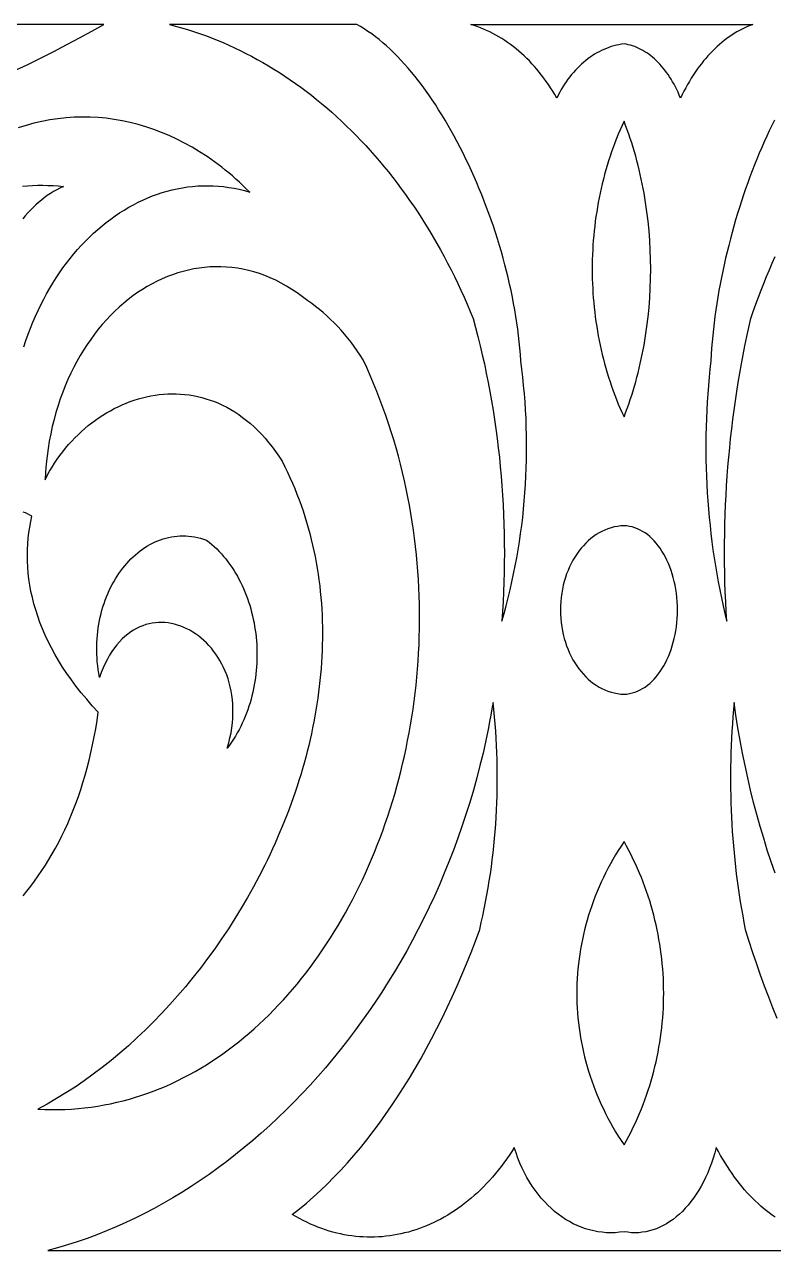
# Model space of a CAD drawing. Extents: x -1145 to -490, y -328 to 327.
# Drawn here: x -737.8 to -688.8, y 201.7 to 281.9 of the extents above; entities that cross this region are included whole.
import ezdxf

# ---------------------------------------------------------------- set-up
doc = ezdxf.new("R2010")
doc.units = 0
doc.layers.add('LAYER_1', color=18, linetype='CONTINUOUS')

msp = doc.modelspace()

# ---------------------------------------------------------------- linework, layer by layer
at = {"layer": 'LAYER_1'}
for points in [[(-738.515, 278.841), (-737.613, 279.265), (-736.725, 279.7), (-735.854, 280.141), (-735.003, 280.585), (-734.173, 281.029), (-733.368, 281.468), (-732.589, 281.899), (-758.776, 281.9)], [(-737.821, 260.81), (-737.685, 261.223), (-737.541, 261.63), (-737.389, 262.031), (-737.23, 262.424), (-737.064, 262.811), (-736.89, 263.192), (-736.71, 263.565), (-736.522, 263.931), (-736.328, 264.29), (-736.127, 264.642), (-735.919, 264.986), (-735.706, 265.323), (-735.486, 265.652), (-735.26, 265.973), (-735.028, 266.286), (-734.791, 266.592), (-734.548, 266.889), (-734.3, 267.177), (-734.046, 267.457), (-733.787, 267.729), (-733.524, 267.992), (-733.255, 268.246), (-732.982, 268.491), (-732.705, 268.727), (-732.423, 268.953), (-732.137, 269.17), (-731.847, 269.378), (-731.553, 269.577), (-731.255, 269.765), (-730.954, 269.944), (-730.649, 270.112), (-730.341, 270.271), (-730.03, 270.419), (-729.716, 270.557), (-729.399, 270.684), (-729.079, 270.801), (-728.757, 270.907), (-728.432, 271.002), (-728.105, 271.086), (-727.776, 271.159), (-727.446, 271.22), (-727.113, 271.271), (-726.779, 271.309), (-726.443, 271.336), (-726.106, 271.352), (-725.767, 271.355), (-725.428, 271.346), (-725.088, 271.325), (-724.747, 271.292), (-724.405, 271.247), (-724.063, 271.189), (-723.721, 271.118), (-723.378, 271.034), (-723.036, 270.938), (-723.26, 271.159), (-723.485, 271.374), (-723.713, 271.585), (-723.942, 271.791), (-724.172, 271.991), (-724.404, 272.187), (-724.638, 272.378), (-724.873, 272.563), (-725.11, 272.744), (-725.348, 272.919), (-725.588, 273.09), (-725.828, 273.255), (-726.314, 273.571), (-726.804, 273.866), (-727.3, 274.141), (-727.799, 274.396), (-728.302, 274.63), (-728.809, 274.844), (-729.319, 275.037), (-729.833, 275.21), (-730.348, 275.362), (-730.867, 275.493), (-731.387, 275.604), (-731.909, 275.694), (-732.433, 275.764), (-732.958, 275.812), (-733.483, 275.84), (-734.009, 275.846), (-734.535, 275.832), (-735.061, 275.797), (-735.587, 275.741), (-736.111, 275.663), (-736.635, 275.565), (-737.157, 275.445), (-737.678, 275.304), (-738.196, 275.142)], [(-688.696, 275.649), (-688.868, 275.301), (-689.038, 274.947), (-689.205, 274.588), (-689.37, 274.224), (-689.531, 273.855), (-689.69, 273.481), (-689.847, 273.102), (-690, 272.72), (-690.15, 272.333), (-690.297, 271.942), (-690.441, 271.548), (-690.582, 271.15), (-690.72, 270.749), (-690.854, 270.345), (-690.984, 269.938), (-691.111, 269.528), (-691.235, 269.117), (-691.354, 268.703), (-691.47, 268.287), (-691.582, 267.869), (-691.69, 267.45), (-691.794, 267.03), (-691.893, 266.608), (-691.989, 266.186), (-692.08, 265.763), (-692.167, 265.34), (-692.25, 264.917), (-692.327, 264.493), (-692.401, 264.07), (-692.469, 263.647), (-692.533, 263.225), (-692.592, 262.804), (-692.646, 262.384), (-692.695, 261.965), (-692.739, 261.547), (-692.778, 261.132), (-692.811, 260.718), (-692.839, 260.307), (-692.862, 259.898), (-692.921, 259.361), (-692.974, 258.823), (-693.021, 258.284), (-693.063, 257.744), (-693.098, 257.204), (-693.127, 256.664), (-693.15, 256.123), (-693.168, 255.582), (-693.179, 255.041), (-693.185, 254.501), (-693.184, 253.96), (-693.178, 253.419), (-693.165, 252.879), (-693.147, 252.34), (-693.123, 251.801), (-693.093, 251.263), (-693.057, 250.725), (-693.015, 250.189), (-692.968, 249.654), (-692.914, 249.12), (-692.855, 248.587), (-692.79, 248.056), (-692.718, 247.527), (-692.642, 246.999), (-692.559, 246.473), (-692.47, 245.949), (-692.376, 245.427), (-692.276, 244.908), (-692.17, 244.39), (-692.058, 243.875), (-691.94, 243.363), (-691.817, 242.853), (-691.855, 243.494), (-691.886, 244.134), (-691.912, 244.772), (-691.933, 245.41), (-691.947, 246.047), (-691.956, 246.683), (-691.959, 247.317), (-691.957, 247.951), (-691.949, 248.583), (-691.935, 249.213), (-691.916, 249.843), (-691.891, 250.471), (-691.861, 251.097), (-691.825, 251.722), (-691.784, 252.346), (-691.737, 252.968), (-691.684, 253.588), (-691.626, 254.206), (-691.563, 254.823), (-691.494, 255.438), (-691.42, 256.052), (-691.34, 256.663), (-691.255, 257.272), (-691.164, 257.88), (-691.068, 258.485), (-690.967, 259.089), (-690.86, 259.69), (-690.748, 260.289), (-690.631, 260.886), (-690.508, 261.481), (-690.38, 262.074), (-690.246, 262.664), (-690.084, 263.133), (-689.917, 263.598), (-689.747, 264.059), (-689.573, 264.514), (-689.395, 264.966), (-689.213, 265.412), (-689.027, 265.855), (-688.838, 266.292), (-688.645, 266.724)], [(-737.912, 271.319), (-737.579, 271.348), (-737.246, 271.368), (-736.911, 271.38), (-736.577, 271.383), (-736.242, 271.377), (-735.907, 271.361), (-735.571, 271.337), (-735.235, 271.304), (-735.454, 271.199), (-735.668, 271.087), (-735.878, 270.967), (-736.083, 270.839), (-736.284, 270.705), (-736.481, 270.563), (-736.672, 270.414), (-736.86, 270.259), (-737.042, 270.098), (-737.22, 269.93), (-737.393, 269.756), (-737.561, 269.576), (-737.725, 269.39), (-737.883, 269.198)], [(-737.874, 224.89), (-737.616, 225.204), (-737.363, 225.525), (-737.114, 225.856), (-736.872, 226.194), (-736.634, 226.542), (-736.403, 226.898), (-736.176, 227.262), (-735.956, 227.635), (-735.742, 228.017), (-735.533, 228.407), (-735.331, 228.806), (-735.135, 229.213), (-734.945, 229.629), (-734.762, 230.054), (-734.586, 230.487), (-734.416, 230.929), (-734.253, 231.38), (-734.097, 231.839), (-733.949, 232.307), (-733.807, 232.784), (-733.673, 233.269), (-733.546, 233.763), (-733.427, 234.265), (-733.316, 234.776), (-733.212, 235.296), (-733.117, 235.825), (-733.029, 236.362), (-732.95, 236.908), (-733.339, 237.329), (-733.708, 237.75), (-734.06, 238.172), (-734.392, 238.593), (-734.707, 239.015), (-735.004, 239.436), (-735.283, 239.857), (-735.545, 240.278), (-735.789, 240.697), (-736.017, 241.116), (-736.228, 241.533), (-736.423, 241.95), (-736.602, 242.364), (-736.765, 242.777), (-736.912, 243.189), (-737.044, 243.598), (-737.162, 244.005), (-737.264, 244.41), (-737.352, 244.812), (-737.425, 245.211), (-737.485, 245.608), (-737.531, 246.001), (-737.563, 246.391), (-737.583, 246.778), (-737.589, 247.161), (-737.583, 247.54), (-737.564, 247.915), (-737.533, 248.286), (-737.49, 248.653), (-737.436, 249.015), (-737.37, 249.372), (-737.293, 249.725), (-737.434, 249.804), (-737.576, 249.876), (-737.719, 249.94), (-737.861, 249.998)], [(-688.654, 203.868), (-688.844, 204), (-689.033, 204.138), (-689.22, 204.283), (-689.405, 204.433), (-689.588, 204.59), (-689.77, 204.753), (-689.949, 204.922), (-690.127, 205.097), (-690.303, 205.277), (-690.476, 205.464), (-690.647, 205.657), (-690.816, 205.856), (-690.983, 206.06), (-691.147, 206.271), (-691.309, 206.487), (-691.468, 206.709), (-691.625, 206.937), (-691.779, 207.171), (-691.93, 207.411), (-692.078, 207.656), (-692.224, 207.907), (-692.367, 208.164), (-692.507, 208.426), (-692.602, 208.074), (-692.706, 207.732), (-692.818, 207.399), (-692.938, 207.076), (-693.066, 206.764), (-693.202, 206.462), (-693.345, 206.17), (-693.495, 205.889), (-693.652, 205.619), (-693.816, 205.36), (-693.986, 205.113), (-694.161, 204.877), (-694.343, 204.653), (-694.53, 204.441), (-694.722, 204.242), (-694.919, 204.054), (-695.121, 203.879), (-695.328, 203.717), (-695.539, 203.568), (-695.753, 203.433), (-695.971, 203.31), (-696.193, 203.202), (-696.418, 203.107), (-696.646, 203.026), (-696.876, 202.96), (-697.109, 202.908), (-697.344, 202.87), (-697.581, 202.847), (-697.819, 202.84), (-698.059, 202.848), (-698.3, 202.871), (-698.542, 202.91), (-698.829, 202.871), (-699.116, 202.848), (-699.401, 202.84), (-699.685, 202.847), (-699.966, 202.87), (-700.246, 202.908), (-700.523, 202.96), (-700.797, 203.026), (-701.068, 203.107), (-701.335, 203.202), (-701.599, 203.31), (-701.859, 203.433), (-702.114, 203.568), (-702.365, 203.717), (-702.61, 203.879), (-702.851, 204.054), (-703.085, 204.242), (-703.314, 204.441), (-703.537, 204.653), (-703.753, 204.877), (-703.962, 205.113), (-704.164, 205.36), (-704.358, 205.619), (-704.545, 205.889), (-704.724, 206.17), (-704.894, 206.462), (-705.055, 206.764), (-705.208, 207.076), (-705.351, 207.399), (-705.484, 207.732), (-705.608, 208.074), (-705.721, 208.426), (-705.888, 208.164), (-706.057, 207.907), (-706.231, 207.656), (-706.407, 207.411), (-706.587, 207.171), (-706.771, 206.937), (-706.957, 206.709), (-707.147, 206.487), (-707.339, 206.271), (-707.534, 206.06), (-707.733, 205.856), (-707.934, 205.657), (-708.137, 205.464), (-708.344, 205.277), (-708.553, 205.097), (-708.764, 204.922), (-708.977, 204.753), (-709.193, 204.59), (-709.412, 204.433), (-709.632, 204.283), (-709.854, 204.138), (-710.079, 204), (-710.305, 203.868), (-710.533, 203.742), (-710.763, 203.622), (-710.994, 203.508), (-711.227, 203.401), (-711.462, 203.3), (-711.698, 203.205), (-711.935, 203.117), (-712.174, 203.035), (-712.414, 202.959), (-712.655, 202.89), (-712.897, 202.827), (-713.14, 202.771), (-713.384, 202.721), (-713.628, 202.677), (-713.874, 202.64), (-714.12, 202.61), (-714.366, 202.586), (-714.614, 202.569), (-714.861, 202.559), (-715.109, 202.555), (-715.357, 202.557), (-715.605, 202.567), (-715.854, 202.583), (-716.102, 202.606), (-716.35, 202.635), (-716.599, 202.672), (-716.846, 202.715), (-717.094, 202.765), (-717.341, 202.822), (-717.588, 202.885), (-717.835, 202.956), (-718.08, 203.033), (-718.325, 203.118), (-718.57, 203.209), (-718.813, 203.308), (-719.056, 203.413), (-719.297, 203.526), (-719.538, 203.645), (-719.777, 203.772), (-720.015, 203.906), (-720.252, 204.047), (-719.786, 204.41), (-719.325, 204.789), (-718.868, 205.186), (-718.415, 205.599), (-717.966, 206.029), (-717.522, 206.474), (-717.083, 206.935), (-716.648, 207.411), (-716.218, 207.903), (-715.793, 208.409), (-715.373, 208.929), (-714.958, 209.464), (-714.549, 210.013), (-714.146, 210.575), (-713.748, 211.15), (-713.356, 211.739), (-712.969, 212.34), (-712.589, 212.954), (-712.216, 213.58), (-711.848, 214.217), (-711.487, 214.867), (-711.133, 215.527), (-710.786, 216.199), (-710.445, 216.881), (-710.111, 217.574), (-709.785, 218.276), (-709.466, 218.989), (-709.155, 219.711), (-708.851, 220.442), (-708.554, 221.183), (-708.266, 221.932), (-707.986, 222.689), (-707.881, 223.137), (-707.781, 223.587), (-707.686, 224.038), (-707.597, 224.492), (-707.512, 224.947), (-707.432, 225.403), (-707.357, 225.861), (-707.287, 226.321), (-707.222, 226.781), (-707.162, 227.243), (-707.107, 227.706), (-707.057, 228.17), (-707.012, 228.635), (-706.972, 229.101), (-706.937, 229.568), (-706.907, 230.035), (-706.882, 230.503), (-706.862, 230.972), (-706.847, 231.441), (-706.838, 231.91), (-706.833, 232.38), (-706.833, 232.85), (-706.838, 233.32), (-706.849, 233.79), (-706.864, 234.261), (-706.884, 234.731), (-706.91, 235.201), (-706.94, 235.67), (-706.976, 236.14), (-707.017, 236.608), (-707.063, 237.077), (-707.114, 237.544), (-707.184, 237.125), (-707.257, 236.707), (-707.334, 236.29), (-707.414, 235.875), (-707.585, 235.048), (-707.769, 234.227), (-707.967, 233.412), (-708.177, 232.602), (-708.4, 231.799), (-708.636, 231.003), (-708.884, 230.212), (-709.145, 229.429), (-709.417, 228.652), (-709.701, 227.883), (-709.997, 227.12), (-710.305, 226.365), (-710.624, 225.617), (-710.954, 224.877), (-711.295, 224.145), (-711.646, 223.421), (-712.009, 222.705), (-712.381, 221.997), (-712.764, 221.298), (-713.157, 220.608), (-713.56, 219.926), (-713.972, 219.254), (-714.394, 218.59), (-714.825, 217.936), (-715.265, 217.292), (-715.714, 216.657), (-716.172, 216.032), (-716.638, 215.418), (-717.113, 214.813), (-717.596, 214.219), (-718.087, 213.635), (-718.586, 213.062), (-719.092, 212.5), (-719.606, 211.949), (-720.127, 211.409), (-720.655, 210.88), (-721.19, 210.363), (-721.731, 209.858), (-722.279, 209.364), (-722.834, 208.883), (-723.395, 208.414), (-723.961, 207.957), (-724.533, 207.513), (-725.111, 207.082), (-725.694, 206.663), (-726.283, 206.258), (-726.876, 205.865), (-727.475, 205.486), (-728.078, 205.121), (-728.685, 204.769), (-729.297, 204.432), (-729.913, 204.108), (-730.533, 203.799), (-731.156, 203.504), (-731.783, 203.223), (-732.413, 202.958), (-733.047, 202.707), (-733.684, 202.471), (-734.323, 202.251), (-734.965, 202.046), (-735.609, 201.856), (-736.256, 201.683), (-698.542, 201.683), (-666.846, 201.683)], [(-688.655, 226.366), (-688.913, 227.121), (-689.162, 227.883), (-689.401, 228.653), (-689.63, 229.43), (-689.848, 230.213), (-690.057, 231.003), (-690.255, 231.8), (-690.443, 232.603), (-690.619, 233.412), (-690.785, 234.227), (-690.94, 235.048), (-691.084, 235.875), (-691.216, 236.707), (-691.336, 237.544), (-691.379, 237.077), (-691.418, 236.608), (-691.452, 236.14), (-691.482, 235.67), (-691.508, 235.201), (-691.529, 234.731), (-691.546, 234.261), (-691.559, 233.79), (-691.568, 233.32), (-691.572, 232.85), (-691.572, 232.38), (-691.568, 231.91), (-691.56, 231.441), (-691.548, 230.972), (-691.531, 230.503), (-691.51, 230.035), (-691.485, 229.568), (-691.455, 229.101), (-691.422, 228.635), (-691.384, 228.17), (-691.342, 227.706), (-691.296, 227.243), (-691.245, 226.781), (-691.191, 226.321), (-691.132, 225.861), (-691.069, 225.403), (-691.002, 224.947), (-690.93, 224.492), (-690.855, 224.038), (-690.775, 223.587), (-690.692, 223.137), (-690.604, 222.689), (-690.368, 221.932), (-690.126, 221.183), (-689.877, 220.442), (-689.621, 219.711), (-689.359, 218.989), (-689.091, 218.276), (-688.817, 217.574), (-688.536, 216.881)]]:
    msp.add_lwpolyline(points, dxfattribs=at)
for points in [[(-728.288, 281.901), (-727.891, 281.798), (-727.496, 281.688), (-727.103, 281.571), (-726.712, 281.447), (-726.322, 281.315), (-725.935, 281.177), (-725.549, 281.031), (-725.166, 280.879), (-724.785, 280.72), (-724.405, 280.554), (-724.028, 280.381), (-723.653, 280.201), (-723.281, 280.015), (-722.91, 279.822), (-722.542, 279.622), (-722.177, 279.416), (-721.814, 279.204), (-721.453, 278.984), (-721.095, 278.759), (-720.74, 278.527), (-720.387, 278.289), (-720.037, 278.044), (-719.69, 277.793), (-719.346, 277.536), (-719.004, 277.273), (-718.665, 277.003), (-718.33, 276.728), (-717.997, 276.446), (-717.667, 276.159), (-717.34, 275.865), (-717.017, 275.566), (-716.696, 275.261), (-716.379, 274.949), (-716.065, 274.633), (-715.755, 274.31), (-715.448, 273.982), (-715.144, 273.648), (-714.844, 273.308), (-714.547, 272.963), (-714.254, 272.613), (-713.964, 272.257), (-713.678, 271.896), (-713.396, 271.529), (-713.118, 271.157), (-712.843, 270.779), (-712.572, 270.397), (-712.305, 270.009), (-712.042, 269.616), (-711.783, 269.218), (-711.528, 268.815), (-711.278, 268.406), (-711.031, 267.993), (-710.788, 267.575), (-710.55, 267.152), (-710.316, 266.724), (-710.086, 266.292), (-709.861, 265.855), (-709.64, 265.412), (-709.424, 264.966), (-709.212, 264.514), (-709.005, 264.059), (-708.802, 263.598), (-708.604, 263.133), (-708.41, 262.664), (-708.252, 262.074), (-708.099, 261.481), (-707.953, 260.886), (-707.814, 260.289), (-707.68, 259.69), (-707.553, 259.089), (-707.433, 258.485), (-707.319, 257.88), (-707.211, 257.272), (-707.109, 256.663), (-707.015, 256.052), (-706.926, 255.438), (-706.844, 254.823), (-706.769, 254.206), (-706.7, 253.588), (-706.637, 252.968), (-706.581, 252.346), (-706.532, 251.722), (-706.489, 251.097), (-706.453, 250.471), (-706.424, 249.843), (-706.401, 249.213), (-706.385, 248.583), (-706.375, 247.951), (-706.372, 247.317), (-706.376, 246.683), (-706.387, 246.047), (-706.404, 245.41), (-706.428, 244.772), (-706.459, 244.134), (-706.497, 243.494), (-706.542, 242.853), (-706.395, 243.363), (-706.255, 243.875), (-706.122, 244.39), (-705.996, 244.908), (-705.877, 245.427), (-705.765, 245.949), (-705.659, 246.473), (-705.561, 246.999), (-705.469, 247.527), (-705.385, 248.056), (-705.307, 248.587), (-705.236, 249.12), (-705.173, 249.654), (-705.116, 250.189), (-705.066, 250.725), (-705.024, 251.263), (-704.988, 251.801), (-704.959, 252.34), (-704.938, 252.879), (-704.923, 253.419), (-704.915, 253.96), (-704.915, 254.501), (-704.921, 255.041), (-704.935, 255.582), (-704.955, 256.123), (-704.983, 256.664), (-705.018, 257.204), (-705.06, 257.744), (-705.109, 258.284), (-705.165, 258.823), (-705.228, 259.361), (-705.299, 259.898), (-705.326, 260.307), (-705.359, 260.718), (-705.399, 261.132), (-705.445, 261.547), (-705.497, 261.965), (-705.555, 262.384), (-705.62, 262.804), (-705.69, 263.225), (-705.766, 263.647), (-705.847, 264.07), (-705.934, 264.493), (-706.027, 264.917), (-706.125, 265.34), (-706.229, 265.763), (-706.337, 266.186), (-706.451, 266.608), (-706.569, 267.03), (-706.693, 267.45), (-706.822, 267.869), (-706.955, 268.287), (-707.092, 268.703), (-707.235, 269.117), (-707.381, 269.528), (-707.533, 269.938), (-707.688, 270.345), (-707.847, 270.749), (-708.011, 271.15), (-708.178, 271.548), (-708.35, 271.942), (-708.525, 272.333), (-708.704, 272.72), (-708.886, 273.102), (-709.072, 273.481), (-709.261, 273.855), (-709.454, 274.224), (-709.649, 274.588), (-709.848, 274.947), (-710.05, 275.301), (-710.255, 275.649), (-710.462, 275.992), (-710.672, 276.328), (-710.885, 276.658), (-711.101, 276.981), (-711.319, 277.298), (-711.539, 277.608), (-711.761, 277.911), (-711.986, 278.207), (-712.212, 278.495), (-712.441, 278.775), (-712.671, 279.047), (-712.903, 279.311), (-713.137, 279.567), (-713.372, 279.814), (-713.609, 280.052), (-713.847, 280.281), (-714.087, 280.501), (-714.327, 280.712), (-714.569, 280.912), (-714.812, 281.103), (-715.055, 281.284), (-715.3, 281.454), (-715.545, 281.614), (-715.791, 281.763), (-716.037, 281.901)], [(-698.542, 280.641), (-698.71, 280.615), (-698.878, 280.583), (-699.044, 280.546), (-699.208, 280.502), (-699.372, 280.453), (-699.534, 280.398), (-699.694, 280.338), (-699.852, 280.271), (-700.009, 280.2), (-700.164, 280.122), (-700.317, 280.039), (-700.468, 279.951), (-700.617, 279.857), (-700.764, 279.757), (-700.908, 279.653), (-701.05, 279.542), (-701.19, 279.427), (-701.327, 279.307), (-701.462, 279.181), (-701.594, 279.05), (-701.723, 278.914), (-701.849, 278.772), (-701.973, 278.626), (-702.093, 278.475), (-702.211, 278.319), (-702.325, 278.158), (-702.436, 277.992), (-702.544, 277.821), (-702.648, 277.645), (-702.749, 277.465), (-702.846, 277.28), (-702.939, 277.09), (-703.071, 277.318), (-703.205, 277.541), (-703.344, 277.76), (-703.486, 277.974), (-703.631, 278.183), (-703.779, 278.388), (-703.931, 278.588), (-704.086, 278.783), (-704.243, 278.974), (-704.404, 279.16), (-704.568, 279.34), (-704.735, 279.516), (-704.904, 279.686), (-705.076, 279.852), (-705.251, 280.012), (-705.429, 280.168), (-705.608, 280.318), (-705.791, 280.462), (-705.976, 280.601), (-706.163, 280.735), (-706.352, 280.864), (-706.543, 280.987), (-706.737, 281.104), (-706.933, 281.216), (-707.13, 281.322), (-707.33, 281.422), (-707.531, 281.517), (-707.734, 281.606), (-707.939, 281.689), (-708.145, 281.766), (-708.353, 281.837), (-708.563, 281.902), (-698.511, 281.901), (-690.119, 281.902), (-690.295, 281.837), (-690.469, 281.766), (-690.643, 281.689), (-690.815, 281.606), (-690.986, 281.517), (-691.155, 281.422), (-691.322, 281.322), (-691.488, 281.216), (-691.653, 281.104), (-691.816, 280.987), (-691.977, 280.864), (-692.136, 280.735), (-692.293, 280.601), (-692.448, 280.462), (-692.602, 280.318), (-692.753, 280.168), (-692.902, 280.012), (-693.049, 279.852), (-693.194, 279.686), (-693.336, 279.516), (-693.476, 279.34), (-693.614, 279.16), (-693.749, 278.974), (-693.882, 278.783), (-694.012, 278.588), (-694.139, 278.388), (-694.264, 278.183), (-694.386, 277.974), (-694.505, 277.76), (-694.621, 277.541), (-694.735, 277.318), (-694.845, 277.09), (-694.924, 277.28), (-695.005, 277.465), (-695.09, 277.645), (-695.178, 277.821), (-695.268, 277.992), (-695.361, 278.158), (-695.457, 278.319), (-695.556, 278.475), (-695.657, 278.626), (-695.761, 278.772), (-695.867, 278.914), (-695.976, 279.05), (-696.087, 279.181), (-696.2, 279.307), (-696.315, 279.427), (-696.433, 279.542), (-696.552, 279.653), (-696.674, 279.757), (-696.797, 279.857), (-696.922, 279.951), (-697.049, 280.039), (-697.178, 280.122), (-697.308, 280.2), (-697.44, 280.271), (-697.573, 280.338), (-697.708, 280.398), (-697.844, 280.453), (-697.981, 280.502), (-698.12, 280.546), (-698.259, 280.583), (-698.4, 280.615)], [(-698.542, 256.221), (-698.434, 256.502), (-698.33, 256.785), (-698.229, 257.069), (-698.131, 257.356), (-698.037, 257.644), (-697.947, 257.935), (-697.86, 258.227), (-697.776, 258.52), (-697.696, 258.816), (-697.619, 259.112), (-697.545, 259.411), (-697.475, 259.711), (-697.345, 260.314), (-697.229, 260.922), (-697.127, 261.535), (-697.038, 262.151), (-696.962, 262.771), (-696.901, 263.393), (-696.853, 264.018), (-696.819, 264.644), (-696.798, 265.271), (-696.792, 265.899), (-696.798, 266.527), (-696.819, 267.154), (-696.853, 267.78), (-696.901, 268.404), (-696.962, 269.027), (-697.038, 269.646), (-697.126, 270.263), (-697.229, 270.875), (-697.345, 271.484), (-697.408, 271.786), (-697.475, 272.087), (-697.545, 272.387), (-697.619, 272.685), (-697.696, 272.982), (-697.776, 273.277), (-697.86, 273.571), (-697.947, 273.863), (-698.037, 274.153), (-698.131, 274.442), (-698.229, 274.728), (-698.33, 275.013), (-698.434, 275.296), (-698.542, 275.576), (-698.67, 275.296), (-698.794, 275.013), (-698.914, 274.728), (-699.03, 274.442), (-699.141, 274.153), (-699.249, 273.863), (-699.353, 273.571), (-699.452, 273.277), (-699.548, 272.982), (-699.639, 272.685), (-699.727, 272.387), (-699.81, 272.087), (-699.89, 271.786), (-699.965, 271.484), (-700.036, 271.18), (-700.103, 270.875), (-700.166, 270.569), (-700.225, 270.263), (-700.28, 269.955), (-700.331, 269.646), (-700.377, 269.337), (-700.42, 269.027), (-700.459, 268.716), (-700.493, 268.404), (-700.524, 268.092), (-700.55, 267.78), (-700.573, 267.467), (-700.591, 267.154), (-700.605, 266.84), (-700.615, 266.527), (-700.621, 266.213), (-700.623, 265.899), (-700.621, 265.585), (-700.615, 265.271), (-700.605, 264.957), (-700.591, 264.644), (-700.573, 264.331), (-700.55, 264.018), (-700.524, 263.705), (-700.493, 263.393), (-700.459, 263.082), (-700.42, 262.771), (-700.377, 262.461), (-700.331, 262.151), (-700.28, 261.843), (-700.225, 261.535), (-700.166, 261.228), (-700.103, 260.922), (-700.036, 260.618), (-699.965, 260.314), (-699.89, 260.012), (-699.81, 259.711), (-699.727, 259.411), (-699.639, 259.112), (-699.548, 258.816), (-699.452, 258.52), (-699.353, 258.227), (-699.249, 257.935), (-699.141, 257.644), (-699.03, 257.356), (-698.914, 257.069), (-698.794, 256.785), (-698.67, 256.502)], [(-736.902, 210.931), (-736.457, 210.912), (-736.014, 210.903), (-735.574, 210.905), (-735.137, 210.918), (-734.702, 210.94), (-734.269, 210.973), (-733.84, 211.016), (-733.412, 211.069), (-732.988, 211.132), (-732.567, 211.204), (-732.148, 211.287), (-731.732, 211.378), (-731.32, 211.48), (-730.91, 211.59), (-730.503, 211.71), (-730.099, 211.839), (-729.699, 211.977), (-729.301, 212.125), (-728.907, 212.28), (-728.516, 212.445), (-728.128, 212.619), (-727.744, 212.801), (-727.363, 212.991), (-726.986, 213.19), (-726.612, 213.397), (-726.241, 213.612), (-725.875, 213.835), (-725.511, 214.066), (-725.152, 214.305), (-724.796, 214.552), (-724.444, 214.807), (-724.096, 215.069), (-723.752, 215.338), (-723.412, 215.615), (-723.075, 215.899), (-722.743, 216.19), (-722.414, 216.488), (-722.09, 216.794), (-721.77, 217.106), (-721.454, 217.424), (-721.143, 217.75), (-720.836, 218.082), (-720.533, 218.42), (-720.234, 218.765), (-719.94, 219.116), (-719.65, 219.473), (-719.365, 219.836), (-719.085, 220.205), (-718.809, 220.579), (-718.537, 220.96), (-718.271, 221.346), (-718.009, 221.738), (-717.752, 222.135), (-717.5, 222.537), (-717.253, 222.945), (-717.011, 223.358), (-716.773, 223.776), (-716.541, 224.198), (-716.314, 224.626), (-716.092, 225.058), (-715.875, 225.495), (-715.664, 225.936), (-715.457, 226.382), (-715.257, 226.832), (-715.061, 227.286), (-714.871, 227.745), (-714.686, 228.207), (-714.507, 228.674), (-714.333, 229.144), (-714.165, 229.617), (-714.003, 230.095), (-713.846, 230.576), (-713.695, 231.06), (-713.55, 231.548), (-713.411, 232.038), (-713.278, 232.532), (-713.15, 233.029), (-713.029, 233.529), (-712.913, 234.031), (-712.804, 234.537), (-712.701, 235.044), (-712.603, 235.555), (-712.513, 236.067), (-712.428, 236.582), (-712.35, 237.1), (-712.278, 237.619), (-712.212, 238.14), (-712.153, 238.663), (-712.1, 239.188), (-712.054, 239.714), (-712.015, 240.243), (-711.982, 240.772), (-711.956, 241.303), (-711.937, 241.835), (-711.924, 242.369), (-711.918, 242.903), (-711.919, 243.439), (-711.927, 243.975), (-711.942, 244.512), (-711.964, 245.05), (-711.993, 245.588), (-712.029, 246.127), (-712.073, 246.666), (-712.123, 247.205), (-712.181, 247.745), (-712.246, 248.284), (-712.318, 248.824), (-712.398, 249.363), (-712.485, 249.902), (-712.58, 250.441), (-712.682, 250.979), (-712.792, 251.517), (-712.909, 252.054), (-713.034, 252.591), (-713.167, 253.126), (-713.307, 253.661), (-713.456, 254.194), (-713.612, 254.726), (-713.776, 255.258), (-713.948, 255.787), (-714.128, 256.316), (-714.316, 256.842), (-714.512, 257.367), (-714.717, 257.89), (-714.929, 258.412), (-715.15, 258.931), (-715.379, 259.449), (-715.616, 259.964), (-715.805, 260.261), (-715.999, 260.551), (-716.199, 260.834), (-716.404, 261.11), (-716.615, 261.379), (-716.83, 261.64), (-717.05, 261.894), (-717.276, 262.141), (-717.506, 262.379), (-717.741, 262.61), (-717.98, 262.833), (-718.223, 263.048), (-718.471, 263.255), (-718.724, 263.453), (-718.98, 263.643), (-719.24, 263.824), (-719.583, 264.091), (-719.929, 264.341), (-720.277, 264.572), (-720.627, 264.787), (-720.98, 264.983), (-721.335, 265.163), (-721.691, 265.325), (-722.048, 265.471), (-722.407, 265.6), (-722.766, 265.712), (-723.126, 265.808), (-723.486, 265.887), (-723.847, 265.951), (-724.207, 265.999), (-724.566, 266.031), (-724.926, 266.048), (-725.284, 266.05), (-725.641, 266.036), (-725.996, 266.008), (-726.35, 265.964), (-726.702, 265.907), (-727.052, 265.834), (-727.399, 265.748), (-727.744, 265.647), (-728.085, 265.533), (-728.424, 265.404), (-728.759, 265.263), (-729.09, 265.108), (-729.418, 264.939), (-729.741, 264.758), (-730.059, 264.564), (-730.373, 264.357), (-730.683, 264.138), (-730.986, 263.907), (-731.285, 263.663), (-731.577, 263.407), (-731.864, 263.14), (-732.145, 262.861), (-732.419, 262.571), (-732.686, 262.269), (-732.946, 261.957), (-733.199, 261.633), (-733.445, 261.299), (-733.683, 260.954), (-733.913, 260.599), (-734.134, 260.234), (-734.347, 259.858), (-734.552, 259.473), (-734.747, 259.078), (-734.934, 258.674), (-735.11, 258.26), (-735.277, 257.838), (-735.434, 257.406), (-735.581, 256.966), (-735.717, 256.517), (-735.843, 256.059), (-735.957, 255.593), (-736.06, 255.12), (-736.152, 254.638), (-736.232, 254.149), (-736.3, 253.652), (-736.355, 253.148), (-736.399, 252.636), (-736.429, 252.118), (-736.285, 252.395), (-736.134, 252.668), (-735.976, 252.935), (-735.811, 253.196), (-735.64, 253.451), (-735.462, 253.7), (-735.278, 253.944), (-735.088, 254.181), (-734.892, 254.411), (-734.69, 254.635), (-734.483, 254.853), (-734.271, 255.063), (-734.054, 255.267), (-733.832, 255.464), (-733.605, 255.654), (-733.374, 255.836), (-733.138, 256.011), (-732.899, 256.178), (-732.656, 256.337), (-732.409, 256.489), (-732.158, 256.632), (-731.905, 256.768), (-731.648, 256.895), (-731.388, 257.014), (-731.126, 257.124), (-730.861, 257.226), (-730.594, 257.319), (-730.325, 257.403), (-730.054, 257.477), (-729.782, 257.543), (-729.508, 257.599), (-729.232, 257.646), (-728.956, 257.683), (-728.678, 257.71), (-728.4, 257.728), (-728.122, 257.735), (-727.843, 257.733), (-727.564, 257.72), (-727.285, 257.696), (-727.006, 257.662), (-726.728, 257.617), (-726.451, 257.562), (-726.174, 257.495), (-725.899, 257.418), (-725.624, 257.329), (-725.352, 257.229), (-725.081, 257.117), (-724.811, 256.993), (-724.544, 256.858), (-724.279, 256.711), (-724.017, 256.552), (-723.757, 256.38), (-723.5, 256.197), (-723.246, 256.001), (-722.996, 255.792), (-722.749, 255.57), (-722.505, 255.336), (-722.265, 255.088), (-722.03, 254.828), (-721.798, 254.554), (-721.571, 254.267), (-721.349, 253.966), (-721.131, 253.652), (-720.919, 253.323), (-720.74, 252.969), (-720.568, 252.614), (-720.402, 252.256), (-720.244, 251.896), (-720.091, 251.535), (-719.945, 251.172), (-719.806, 250.807), (-719.673, 250.441), (-719.547, 250.073), (-719.426, 249.704), (-719.312, 249.333), (-719.204, 248.961), (-719.103, 248.588), (-719.007, 248.213), (-718.918, 247.837), (-718.835, 247.46), (-718.757, 247.082), (-718.686, 246.703), (-718.62, 246.323), (-718.561, 245.942), (-718.507, 245.56), (-718.459, 245.177), (-718.417, 244.794), (-718.38, 244.409), (-718.349, 244.024), (-718.323, 243.639), (-718.304, 243.253), (-718.289, 242.866), (-718.28, 242.479), (-718.277, 242.092), (-718.279, 241.704), (-718.286, 241.316), (-718.298, 240.927), (-718.316, 240.539), (-718.339, 240.15), (-718.367, 239.761), (-718.4, 239.373), (-718.438, 238.984), (-718.482, 238.595), (-718.53, 238.207), (-718.583, 237.818), (-718.641, 237.43), (-718.704, 237.043), (-718.771, 236.655), (-718.843, 236.268), (-718.92, 235.882), (-719.002, 235.496), (-719.088, 235.11), (-719.179, 234.726), (-719.274, 234.342), (-719.374, 233.958), (-719.478, 233.576), (-719.587, 233.194), (-719.7, 232.813), (-719.817, 232.433), (-719.938, 232.054), (-720.064, 231.677), (-720.194, 231.3), (-720.327, 230.924), (-720.465, 230.55), (-720.607, 230.177), (-720.753, 229.805), (-720.903, 229.435), (-721.057, 229.066), (-721.214, 228.699), (-721.376, 228.333), (-721.541, 227.969), (-721.709, 227.606), (-721.882, 227.246), (-722.058, 226.887), (-722.421, 226.174), (-722.797, 225.469), (-723.187, 224.772), (-723.591, 224.084), (-724.007, 223.405), (-724.435, 222.735), (-724.876, 222.075), (-725.329, 221.426), (-725.792, 220.787), (-726.267, 220.159), (-726.753, 219.543), (-727.248, 218.939), (-727.754, 218.347), (-728.269, 217.769), (-728.794, 217.203), (-729.327, 216.652), (-729.869, 216.114), (-730.419, 215.592), (-730.977, 215.084), (-731.542, 214.592), (-732.114, 214.116), (-732.693, 213.656), (-733.278, 213.213), (-733.869, 212.787), (-734.466, 212.379), (-735.068, 211.988), (-735.675, 211.617), (-736.286, 211.264)], [(-698.542, 238.079), (-698.359, 238.093), (-698.179, 238.121), (-698.001, 238.161), (-697.827, 238.215), (-697.657, 238.281), (-697.489, 238.36), (-697.326, 238.45), (-697.167, 238.552), (-697.011, 238.665), (-696.86, 238.789), (-696.714, 238.923), (-696.572, 239.067), (-696.436, 239.222), (-696.304, 239.386), (-696.178, 239.559), (-696.057, 239.741), (-695.943, 239.932), (-695.834, 240.131), (-695.731, 240.337), (-695.635, 240.552), (-695.545, 240.773), (-695.462, 241.002), (-695.386, 241.237), (-695.317, 241.478), (-695.255, 241.725), (-695.201, 241.978), (-695.155, 242.236), (-695.116, 242.499), (-695.086, 242.766), (-695.065, 243.038), (-695.051, 243.314), (-695.047, 243.593), (-695.051, 243.872), (-695.065, 244.148), (-695.086, 244.42), (-695.116, 244.687), (-695.155, 244.95), (-695.201, 245.208), (-695.255, 245.461), (-695.317, 245.708), (-695.386, 245.949), (-695.462, 246.184), (-695.545, 246.413), (-695.635, 246.634), (-695.731, 246.848), (-695.834, 247.055), (-695.943, 247.254), (-696.057, 247.445), (-696.178, 247.627), (-696.304, 247.8), (-696.436, 247.964), (-696.572, 248.118), (-696.714, 248.263), (-696.86, 248.397), (-697.011, 248.521), (-697.167, 248.634), (-697.326, 248.736), (-697.489, 248.826), (-697.657, 248.904), (-697.827, 248.971), (-698.001, 249.024), (-698.179, 249.065), (-698.359, 249.093), (-698.542, 249.107), (-698.759, 249.093), (-698.973, 249.065), (-699.184, 249.024), (-699.391, 248.971), (-699.594, 248.904), (-699.793, 248.826), (-699.988, 248.736), (-700.177, 248.634), (-700.362, 248.521), (-700.542, 248.397), (-700.716, 248.263), (-700.884, 248.118), (-701.047, 247.964), (-701.203, 247.8), (-701.353, 247.627), (-701.497, 247.445), (-701.633, 247.254), (-701.763, 247.055), (-701.885, 246.848), (-702, 246.634), (-702.107, 246.413), (-702.206, 246.184), (-702.296, 245.949), (-702.378, 245.708), (-702.451, 245.461), (-702.516, 245.208), (-702.571, 244.95), (-702.616, 244.687), (-702.652, 244.42), (-702.678, 244.148), (-702.694, 243.872), (-702.699, 243.593), (-702.694, 243.314), (-702.678, 243.038), (-702.652, 242.766), (-702.616, 242.499), (-702.571, 242.236), (-702.516, 241.978), (-702.451, 241.725), (-702.378, 241.478), (-702.296, 241.237), (-702.206, 241.002), (-702.107, 240.773), (-702, 240.552), (-701.885, 240.337), (-701.763, 240.131), (-701.633, 239.932), (-701.497, 239.741), (-701.353, 239.559), (-701.203, 239.386), (-701.047, 239.222), (-700.884, 239.067), (-700.716, 238.923), (-700.542, 238.789), (-700.362, 238.665), (-700.177, 238.552), (-699.988, 238.45), (-699.793, 238.36), (-699.594, 238.281), (-699.391, 238.215), (-699.184, 238.161), (-698.973, 238.121), (-698.759, 238.093)], [(-725.869, 248.16), (-725.695, 248.025), (-725.525, 247.884), (-725.36, 247.737), (-725.2, 247.586), (-725.044, 247.429), (-724.892, 247.267), (-724.745, 247.1), (-724.603, 246.929), (-724.466, 246.753), (-724.333, 246.573), (-724.205, 246.388), (-724.081, 246.199), (-723.962, 246.007), (-723.848, 245.81), (-723.739, 245.61), (-723.634, 245.407), (-723.535, 245.2), (-723.439, 244.99), (-723.349, 244.777), (-723.264, 244.562), (-723.183, 244.343), (-723.108, 244.122), (-723.037, 243.898), (-722.971, 243.673), (-722.91, 243.445), (-722.853, 243.215), (-722.802, 242.984), (-722.756, 242.751), (-722.714, 242.516), (-722.678, 242.28), (-722.647, 242.043), (-722.62, 241.805), (-722.599, 241.566), (-722.582, 241.326), (-722.571, 241.086), (-722.565, 240.845), (-722.563, 240.604), (-722.567, 240.363), (-722.576, 240.122), (-722.59, 239.881), (-722.61, 239.641), (-722.634, 239.401), (-722.664, 239.161), (-722.698, 238.923), (-722.738, 238.685), (-722.784, 238.449), (-722.834, 238.214), (-722.89, 237.98), (-722.95, 237.748), (-723.017, 237.518), (-723.088, 237.289), (-723.165, 237.063), (-723.247, 236.839), (-723.334, 236.617), (-723.427, 236.398), (-723.525, 236.181), (-723.629, 235.967), (-723.738, 235.756), (-723.852, 235.548), (-723.972, 235.344), (-724.097, 235.142), (-724.228, 234.945), (-724.364, 234.751), (-724.506, 234.561), (-724.41, 234.899), (-724.329, 235.232), (-724.262, 235.561), (-724.209, 235.886), (-724.17, 236.205), (-724.145, 236.52), (-724.132, 236.829), (-724.133, 237.133), (-724.145, 237.431), (-724.169, 237.724), (-724.205, 238.01), (-724.252, 238.29), (-724.31, 238.564), (-724.378, 238.831), (-724.456, 239.091), (-724.543, 239.344), (-724.641, 239.59), (-724.746, 239.828), (-724.861, 240.058), (-724.984, 240.281), (-725.114, 240.496), (-725.252, 240.702), (-725.397, 240.9), (-725.549, 241.089), (-725.707, 241.269), (-725.871, 241.44), (-726.041, 241.602), (-726.215, 241.754), (-726.395, 241.897), (-726.579, 242.029), (-726.767, 242.152), (-726.959, 242.264), (-727.155, 242.365), (-727.353, 242.456), (-727.554, 242.536), (-727.757, 242.605), (-727.963, 242.662), (-728.169, 242.708), (-728.377, 242.742), (-728.586, 242.764), (-728.795, 242.774), (-729.004, 242.771), (-729.213, 242.756), (-729.421, 242.728), (-729.628, 242.687), (-729.833, 242.633), (-730.037, 242.566), (-730.238, 242.485), (-730.437, 242.39), (-730.633, 242.281), (-730.826, 242.158), (-731.015, 242.02), (-731.2, 241.868), (-731.381, 241.701), (-731.557, 241.519), (-731.728, 241.322), (-731.893, 241.109), (-732.053, 240.881), (-732.206, 240.637), (-732.352, 240.377), (-732.492, 240.1), (-732.624, 239.807), (-732.749, 239.498), (-732.865, 239.171), (-732.912, 239.431), (-732.953, 239.689), (-732.986, 239.946), (-733.012, 240.202), (-733.031, 240.457), (-733.044, 240.71), (-733.05, 240.961), (-733.049, 241.211), (-733.042, 241.459), (-733.029, 241.705), (-733.009, 241.949), (-732.984, 242.19), (-732.952, 242.43), (-732.914, 242.666), (-732.871, 242.9), (-732.821, 243.131), (-732.767, 243.359), (-732.706, 243.583), (-732.641, 243.805), (-732.57, 244.023), (-732.494, 244.238), (-732.413, 244.449), (-732.327, 244.656), (-732.236, 244.859), (-732.14, 245.058), (-732.04, 245.253), (-731.936, 245.443), (-731.826, 245.629), (-731.713, 245.81), (-731.595, 245.987), (-731.474, 246.158), (-731.348, 246.325), (-731.218, 246.486), (-731.085, 246.642), (-730.948, 246.793), (-730.808, 246.938), (-730.664, 247.077), (-730.517, 247.21), (-730.366, 247.338), (-730.212, 247.459), (-730.056, 247.574), (-729.896, 247.682), (-729.734, 247.784), (-729.569, 247.879), (-729.401, 247.967), (-729.231, 248.049), (-729.059, 248.123), (-728.884, 248.19), (-728.707, 248.249), (-728.528, 248.301), (-728.348, 248.346), (-728.165, 248.382), (-727.981, 248.411), (-727.795, 248.431), (-727.607, 248.443), (-727.418, 248.447), (-727.228, 248.442), (-727.037, 248.429), (-726.844, 248.407), (-726.651, 248.376), (-726.456, 248.336), (-726.261, 248.287), (-726.066, 248.228)], [(-698.542, 208.587), (-698.382, 208.874), (-698.227, 209.164), (-698.078, 209.455), (-697.933, 209.749), (-697.794, 210.044), (-697.659, 210.342), (-697.53, 210.641), (-697.406, 210.942), (-697.286, 211.245), (-697.172, 211.549), (-697.063, 211.855), (-696.959, 212.162), (-696.86, 212.471), (-696.767, 212.781), (-696.678, 213.093), (-696.594, 213.405), (-696.516, 213.719), (-696.442, 214.034), (-696.374, 214.349), (-696.31, 214.666), (-696.252, 214.983), (-696.199, 215.302), (-696.15, 215.621), (-696.107, 215.94), (-696.069, 216.26), (-696.036, 216.581), (-696.008, 216.902), (-695.986, 217.223), (-695.968, 217.545), (-695.955, 217.867), (-695.948, 218.189), (-695.945, 218.511), (-695.948, 218.833), (-695.955, 219.155), (-695.968, 219.477), (-695.986, 219.799), (-696.008, 220.12), (-696.036, 220.441), (-696.069, 220.762), (-696.107, 221.082), (-696.15, 221.402), (-696.199, 221.721), (-696.252, 222.039), (-696.31, 222.356), (-696.374, 222.673), (-696.442, 222.989), (-696.516, 223.303), (-696.594, 223.617), (-696.678, 223.93), (-696.767, 224.241), (-696.86, 224.551), (-696.959, 224.86), (-697.063, 225.167), (-697.172, 225.473), (-697.286, 225.777), (-697.406, 226.08), (-697.53, 226.381), (-697.659, 226.68), (-697.794, 226.978), (-697.933, 227.273), (-698.078, 227.567), (-698.227, 227.859), (-698.382, 228.148), (-698.542, 228.435), (-698.732, 228.148), (-698.916, 227.859), (-699.094, 227.567), (-699.266, 227.273), (-699.432, 226.978), (-699.591, 226.68), (-699.745, 226.381), (-699.893, 226.08), (-700.035, 225.777), (-700.171, 225.473), (-700.3, 225.167), (-700.424, 224.86), (-700.542, 224.551), (-700.653, 224.241), (-700.759, 223.93), (-700.858, 223.617), (-700.952, 223.303), (-701.039, 222.989), (-701.121, 222.673), (-701.196, 222.356), (-701.266, 222.039), (-701.329, 221.721), (-701.386, 221.402), (-701.438, 221.082), (-701.483, 220.762), (-701.522, 220.441), (-701.555, 220.12), (-701.582, 219.799), (-701.603, 219.477), (-701.619, 219.155), (-701.628, 218.833), (-701.631, 218.511), (-701.628, 218.189), (-701.619, 217.867), (-701.603, 217.545), (-701.582, 217.223), (-701.555, 216.902), (-701.522, 216.581), (-701.483, 216.26), (-701.438, 215.94), (-701.386, 215.621), (-701.329, 215.302), (-701.266, 214.983), (-701.196, 214.666), (-701.121, 214.349), (-701.039, 214.034), (-700.952, 213.719), (-700.858, 213.405), (-700.759, 213.093), (-700.653, 212.781), (-700.542, 212.471), (-700.424, 212.162), (-700.3, 211.855), (-700.171, 211.549), (-700.035, 211.245), (-699.893, 210.942), (-699.745, 210.641), (-699.591, 210.342), (-699.432, 210.044), (-699.266, 209.749), (-699.094, 209.455), (-698.916, 209.164), (-698.732, 208.874)]]:
    msp.add_lwpolyline(points, close=True, dxfattribs=at)

doc.saveas('drawing.dxf')
